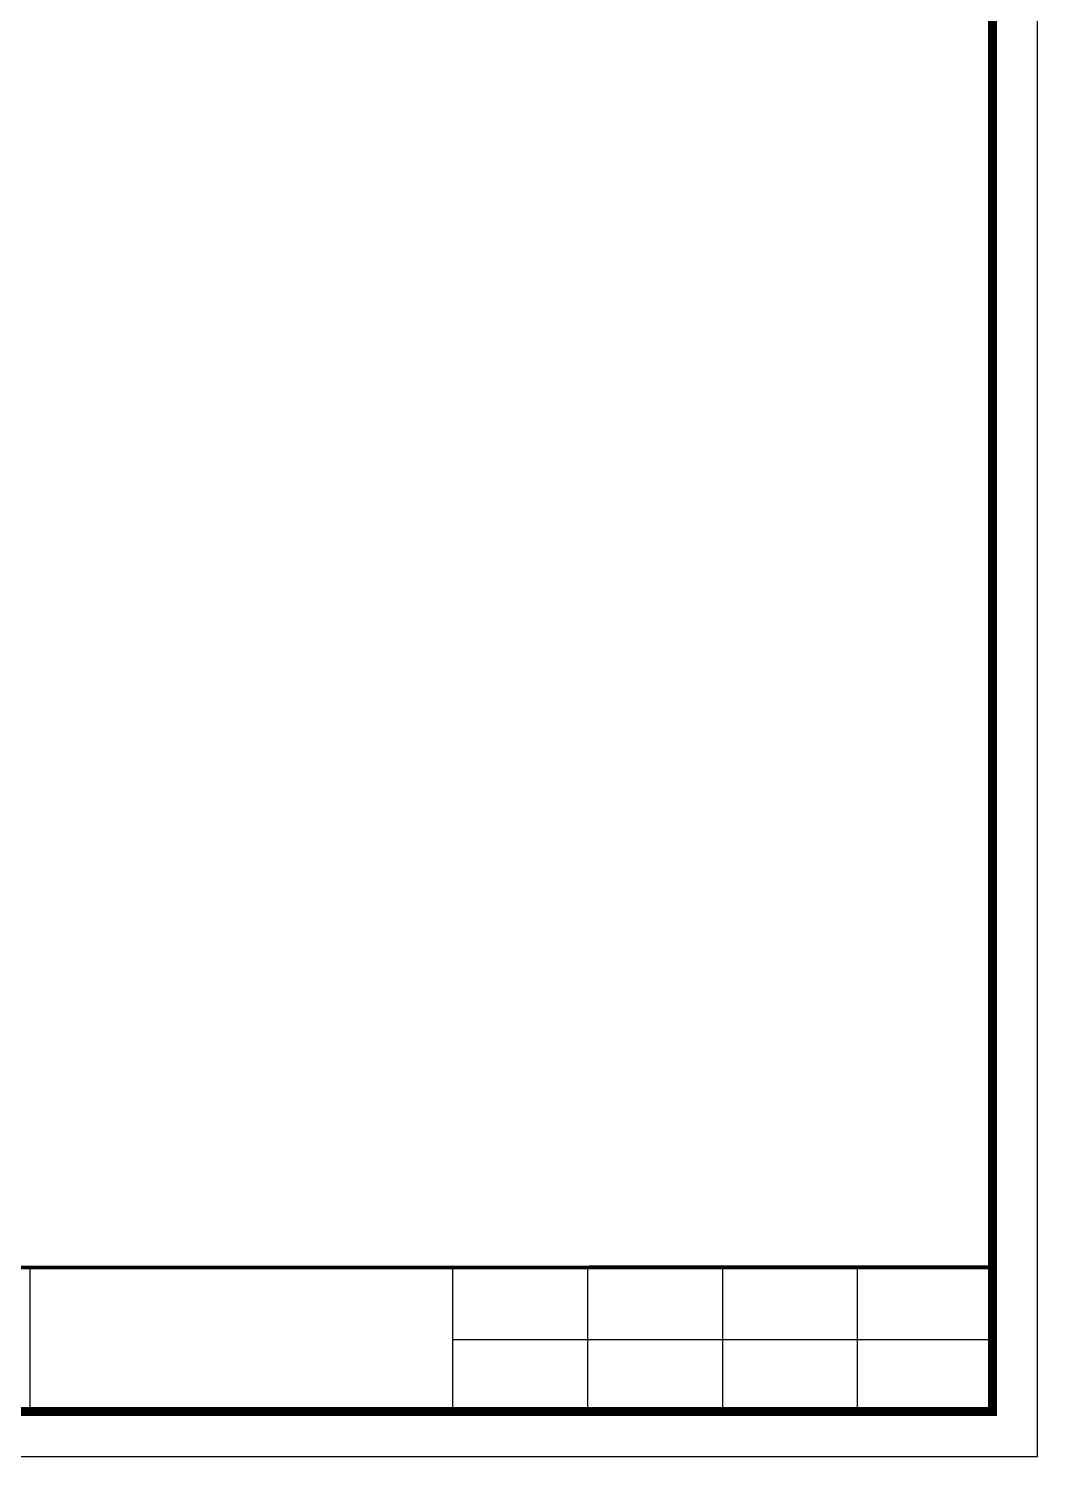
# Model space of a CAD drawing. Extents: x 21921 to 108563, y 14962 to 43474.
# Drawn here: x 97792 to 108563, y 14962 to 30205 of the extents above; entities that cross this region are included whole.
import ezdxf

# ---------------------------------------------------------------- set-up
doc = ezdxf.new("R2010")
doc.units = 0
doc.header["$LTSCALE"] = 1000
doc.header["$MEASUREMENT"] = 0
doc.layers.add('PUB_TITLE', color=4, linetype='Continuous')

# ---------------------------------------------------------------- blocks, each defined once
blk = doc.blocks.new('A$C8c0ea779')
for p, q in [((7520.006801605225, 1619.998330592876), (39020.00007629403, 1619.998330592876)), ((28320.00680160525, 19.9983305928763), (28320.00680160525, 1619.998330592876)), ((33020.00007247928, 19.9983305928763), (33020.00007247928, 1619.998330592876)), ((34520.00007629403, 19.9983305928763), (34520.00007629403, 1619.998330592876)), ((34539.9933509827, 1639.998183727148), (39039.99334716806, 1639.998183727148)), ((36020.00007247928, 19.9983305928763), (36020.00007247928, 1619.998330592876)), ((37520.00007247928, 19.9983305928763), (37520.00007247928, 1619.998330592876)), ((33020.00007247928, 819.9983305928763), (39019.99322509769, 819.9983305928763))]:
    blk.add_line(p, q)
at = {"const_width": 40.00000000000001}
blk.add_lwpolyline([(20.00007247930625, 1619.998330592876), (20.00007247930625, 19.9983305928763), (39020.00007629403, 19.9983305928763), (39020.00007629403, 1619.998330592876)], close=True, dxfattribs=at)

msp = doc.modelspace()

# ---------------------------------------------------------------- linework, layer by layer
at = {"layer": 'PUB_TITLE'}
msp.add_lwpolyline([(68242.70297943335, 14961.7128735779), (108562.7029794334, 14961.7128735779), (108562.7029794334, 43473.71287357778), (68242.70297943335, 43473.71287357778)], close=True, dxfattribs=at)
at = {"layer": 'PUB_TITLE', "const_width": 96}
msp.add_lwpolyline([(70642.70297943335, 15441.7128735779), (108082.7029794334, 15441.7128735779), (108082.7029794334, 42993.71287357778), (70642.70297943335, 42993.71287357778)], close=True, dxfattribs=at)

# ---------------------------------------------------------------- block references
at = {"layer": 'PUB_TITLE', "xscale": 0.9600000000000002, "yscale": 0.9600000000000002, "zscale": 0.9600000000000002}
msp.add_blockref('A$C8c0ea779', (70623.50290619116, 15422.51447620877), dxfattribs=at)

doc.saveas('drawing.dxf')
